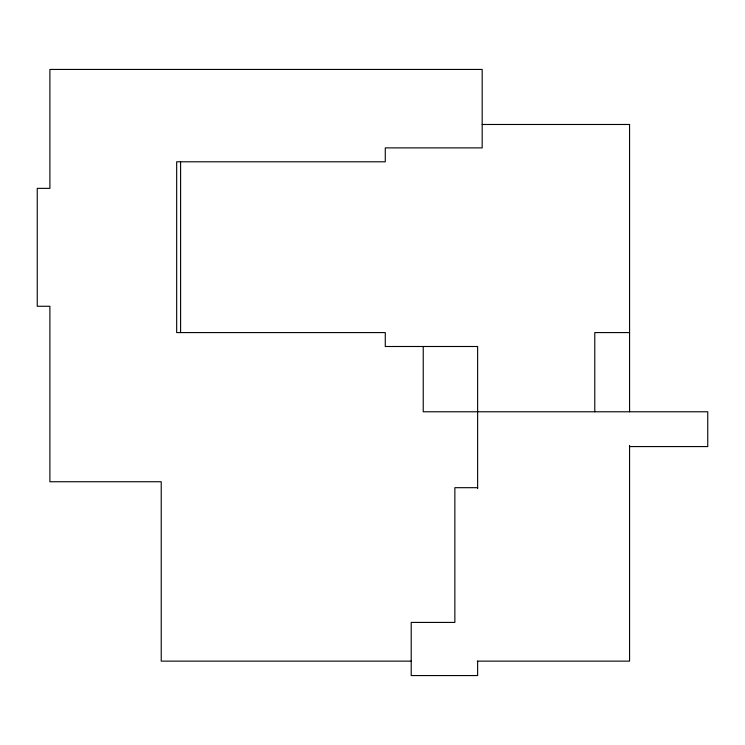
<?xml version="1.0" encoding="UTF-8"?>
<svg xmlns="http://www.w3.org/2000/svg" width="745" height="745" viewBox="0 0 745 745"><rect width="100%" height="100%" fill="white"/><g stroke="black" fill="none" stroke-linecap="round" stroke-linejoin="round"><path stroke-width="1.12" d="M482.183 124.48L629.572 124.48L629.572 411.78M629.572 332.587L594.78 332.587L594.78 411.78M629.572 446.572L707.75 446.572L707.75 411.78L423.235 411.78L423.235 346.5M477.629 487.686L454.86 487.686L454.86 622.42L411.212 622.42L411.212 675.557L477.629 675.557L477.629 661.132M411.091 661.132L161.227 661.132L161.227 481.745L49.896 481.745L49.896 306.269L37.25 306.269L37.25 188.364L49.896 188.364L49.896 69.443L482.183 69.443L482.183 147.883L385.277 147.883L385.277 161.795L176.667 161.795L176.667 332.587L385.277 332.587L385.277 346.5L477.629 346.5L477.629 488.59M477.331 661.132L629.572 661.132L629.572 445.417M180.588 161.795L180.588 332.587"/></g></svg>
